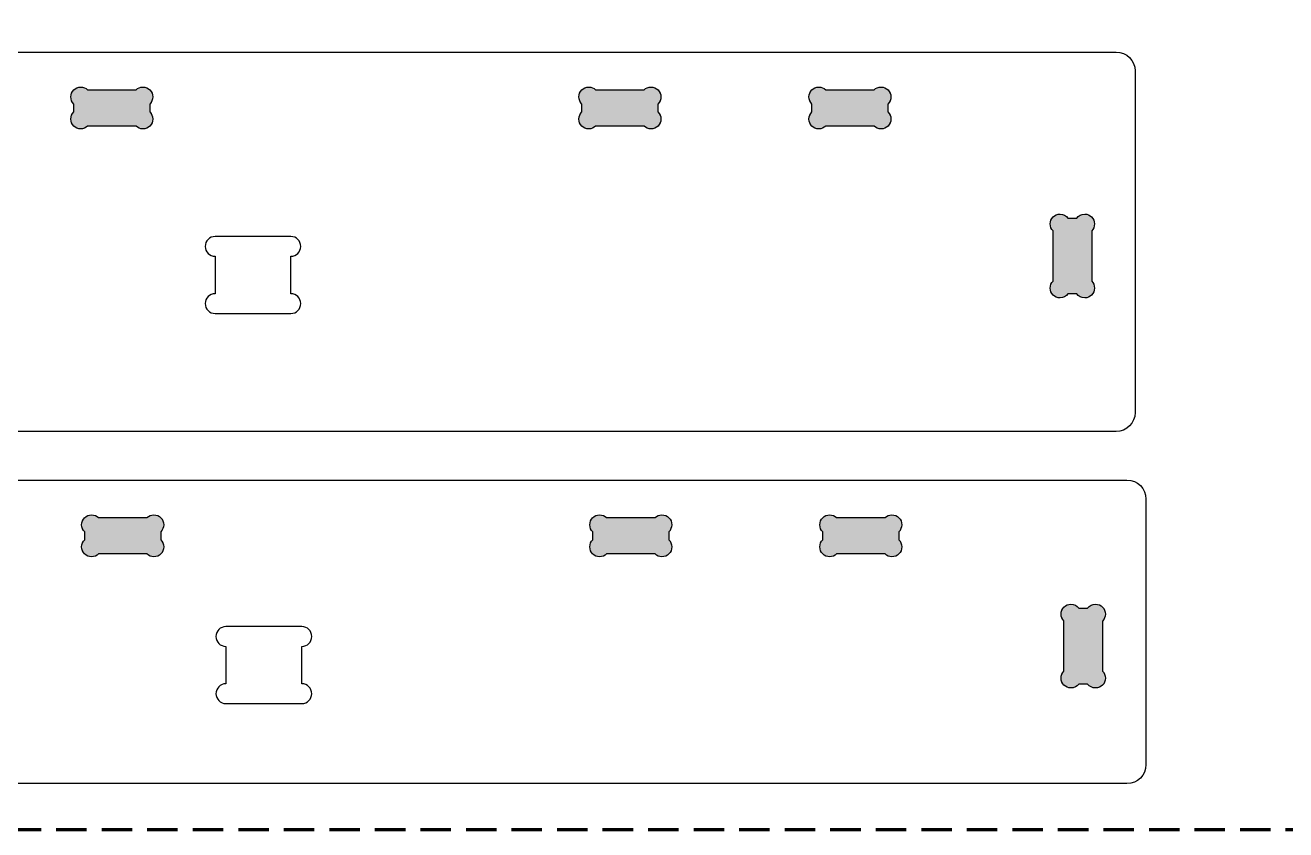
# Model space of a CAD drawing. Header units: inches. Extents: x 0 to 193, y 0 to 198.
# Drawn here: x 16.61 to 33.22, y 149.96 to 160.55 of the extents above; entities that cross this region are included whole.
import ezdxf

# ---------------------------------------------------------------- set-up
doc = ezdxf.new("R2010")
doc.units = ezdxf.units.IN
doc.header["$MEASUREMENT"] = 0
doc.linetypes.add('AI-Linetype-1', pattern=[0.6, 0.4, -0.2])
doc.layers.add('Layer 1', color=7, linetype='Continuous')

# ---------------------------------------------------------------- blocks, each defined once
blk = doc.blocks.new('block 2')
at = {"layer": 'Layer 1', "color": 1, "linetype": 'AI-Linetype-1', "lineweight": 120}
blk.add_lwpolyline([(0.025, 197.955), (96.023, 197.955), (96.023, 149.957), (0.025, 149.957), (0.025, 197.955)], dxfattribs=at)

msp = doc.modelspace()

# ---------------------------------------------------------------- hatches: boundary and pattern name
at = {"layer": 'Layer 1'}
h = msp.add_hatch(color=4, dxfattribs=at)
h.dxf.hatch_style = 2
edge = h.paths.add_edge_path()
edge.add_spline(control_points=[(30.25, 158.067), (30.178, 158.067), (30.12, 158.009), (30.12, 157.937), (30.12, 157.901), (30.135, 157.869), (30.158, 157.846), (30.158, 157.846), (30.158, 157.184), (30.158, 157.184), (30.135, 157.161), (30.12, 157.128), (30.12, 157.092), (30.12, 157.02), (30.178, 156.963), (30.25, 156.963), (30.293, 156.963), (30.33, 156.983), (30.354, 157.015), (30.354, 157.015), (30.47, 157.015), (30.47, 157.015), (30.494, 156.983), (30.532, 156.963), (30.575, 156.963), (30.647, 156.963), (30.704, 157.02), (30.704, 157.092), (30.704, 157.128), (30.69, 157.161), (30.667, 157.184), (30.667, 157.184), (30.667, 157.845), (30.667, 157.845), (30.69, 157.869), (30.704, 157.901), (30.704, 157.937), (30.704, 158.009), (30.647, 158.067), (30.575, 158.067), (30.532, 158.067), (30.494, 158.046), (30.47, 158.015), (30.47, 158.015), (30.354, 158.015), (30.354, 158.015), (30.331, 158.046), (30.293, 158.067), (30.25, 158.067)], knot_values=[0, 0, 0, 0, 1, 1, 1, 2, 2, 2, 3, 3, 3, 4, 4, 4, 5, 5, 5, 6, 6, 6, 7, 7, 7, 8, 8, 8, 9, 9, 9, 10, 10, 10, 11, 11, 11, 12, 12, 12, 13, 13, 13, 14, 14, 14, 15, 15, 15, 16, 16, 16, 16], degree=3, periodic=1)
edge = h.paths.add_edge_path()
edge.add_spline(control_points=[(1.905, 158.067), (1.833, 158.067), (1.775, 158.009), (1.775, 157.937), (1.775, 157.901), (1.789, 157.869), (1.812, 157.846), (1.812, 157.846), (1.812, 157.184), (1.812, 157.184), (1.789, 157.161), (1.775, 157.128), (1.775, 157.092), (1.775, 157.02), (1.833, 156.963), (1.905, 156.963), (1.948, 156.963), (1.985, 156.983), (2.009, 157.015), (2.009, 157.015), (2.125, 157.015), (2.125, 157.015), (2.149, 156.983), (2.186, 156.963), (2.229, 156.963), (2.301, 156.963), (2.359, 157.02), (2.359, 157.092), (2.359, 157.128), (2.345, 157.161), (2.321, 157.184), (2.321, 157.184), (2.321, 157.845), (2.321, 157.845), (2.345, 157.869), (2.359, 157.901), (2.359, 157.937), (2.359, 158.009), (2.301, 158.067), (2.229, 158.067), (2.186, 158.067), (2.149, 158.046), (2.125, 158.015), (2.125, 158.015), (2.009, 158.015), (2.009, 158.015), (1.985, 158.046), (1.948, 158.067), (1.905, 158.067)], knot_values=[0, 0, 0, 0, 1, 1, 1, 2, 2, 2, 3, 3, 3, 4, 4, 4, 5, 5, 5, 6, 6, 6, 7, 7, 7, 8, 8, 8, 9, 9, 9, 10, 10, 10, 11, 11, 11, 12, 12, 12, 13, 13, 13, 14, 14, 14, 15, 15, 15, 16, 16, 16, 16], degree=3, periodic=1)
edge = h.paths.add_edge_path()
edge.add_spline(control_points=[(27.071, 159.741), (26.999, 159.741), (26.941, 159.683), (26.941, 159.611), (26.941, 159.574), (26.957, 159.541), (26.981, 159.517), (26.981, 159.517), (26.981, 159.413), (26.981, 159.413), (26.957, 159.389), (26.941, 159.356), (26.941, 159.319), (26.941, 159.247), (26.999, 159.189), (27.071, 159.189), (27.107, 159.189), (27.139, 159.203), (27.162, 159.226), (27.162, 159.226), (27.801, 159.226), (27.801, 159.226), (27.824, 159.203), (27.856, 159.189), (27.892, 159.189), (27.964, 159.189), (28.022, 159.247), (28.022, 159.319), (28.022, 159.356), (28.006, 159.389), (27.981, 159.413), (27.981, 159.413), (27.981, 159.517), (27.981, 159.517), (28.006, 159.541), (28.022, 159.574), (28.022, 159.611), (28.022, 159.683), (27.964, 159.741), (27.892, 159.741), (27.856, 159.741), (27.824, 159.727), (27.801, 159.704), (27.801, 159.704), (27.162, 159.704), (27.162, 159.704), (27.139, 159.727), (27.107, 159.741), (27.071, 159.741)], knot_values=[0, 0, 0, 0, 1, 1, 1, 2, 2, 2, 3, 3, 3, 4, 4, 4, 5, 5, 5, 6, 6, 6, 7, 7, 7, 8, 8, 8, 9, 9, 9, 10, 10, 10, 11, 11, 11, 12, 12, 12, 13, 13, 13, 14, 14, 14, 15, 15, 15, 16, 16, 16, 16], degree=3, periodic=1)
edge = h.paths.add_edge_path()
edge.add_spline(control_points=[(24.04, 159.741), (23.968, 159.741), (23.91, 159.683), (23.91, 159.611), (23.91, 159.574), (23.925, 159.541), (23.95, 159.517), (23.95, 159.517), (23.95, 159.413), (23.95, 159.413), (23.925, 159.389), (23.91, 159.356), (23.91, 159.319), (23.91, 159.247), (23.968, 159.189), (24.04, 159.189), (24.075, 159.189), (24.107, 159.203), (24.131, 159.226), (24.131, 159.226), (24.769, 159.226), (24.769, 159.226), (24.793, 159.203), (24.825, 159.189), (24.86, 159.189), (24.932, 159.189), (24.991, 159.247), (24.991, 159.319), (24.991, 159.356), (24.975, 159.389), (24.95, 159.413), (24.95, 159.413), (24.95, 159.517), (24.95, 159.517), (24.975, 159.541), (24.991, 159.574), (24.991, 159.611), (24.991, 159.683), (24.932, 159.741), (24.86, 159.741), (24.825, 159.741), (24.793, 159.727), (24.769, 159.704), (24.769, 159.704), (24.131, 159.704), (24.131, 159.704), (24.107, 159.727), (24.075, 159.741), (24.04, 159.741)], knot_values=[0, 0, 0, 0, 1, 1, 1, 2, 2, 2, 3, 3, 3, 4, 4, 4, 5, 5, 5, 6, 6, 6, 7, 7, 7, 8, 8, 8, 9, 9, 9, 10, 10, 10, 11, 11, 11, 12, 12, 12, 13, 13, 13, 14, 14, 14, 15, 15, 15, 16, 16, 16, 16], degree=3, periodic=1)
edge = h.paths.add_edge_path()
edge.add_spline(control_points=[(17.345, 159.741), (17.273, 159.741), (17.215, 159.683), (17.215, 159.611), (17.215, 159.574), (17.23, 159.541), (17.255, 159.517), (17.255, 159.517), (17.255, 159.413), (17.255, 159.413), (17.23, 159.389), (17.215, 159.356), (17.215, 159.319), (17.215, 159.247), (17.273, 159.189), (17.345, 159.189), (17.38, 159.189), (17.412, 159.203), (17.436, 159.226), (17.436, 159.226), (18.074, 159.226), (18.074, 159.226), (18.098, 159.203), (18.13, 159.189), (18.165, 159.189), (18.237, 159.189), (18.295, 159.247), (18.295, 159.319), (18.295, 159.356), (18.28, 159.389), (18.255, 159.413), (18.255, 159.413), (18.255, 159.517), (18.255, 159.517), (18.28, 159.541), (18.295, 159.574), (18.295, 159.611), (18.295, 159.683), (18.237, 159.741), (18.165, 159.741), (18.13, 159.741), (18.098, 159.727), (18.074, 159.704), (18.074, 159.704), (17.436, 159.704), (17.436, 159.704), (17.412, 159.727), (17.38, 159.741), (17.345, 159.741)], knot_values=[0, 0, 0, 0, 1, 1, 1, 2, 2, 2, 3, 3, 3, 4, 4, 4, 5, 5, 5, 6, 6, 6, 7, 7, 7, 8, 8, 8, 9, 9, 9, 10, 10, 10, 11, 11, 11, 12, 12, 12, 13, 13, 13, 14, 14, 14, 15, 15, 15, 16, 16, 16, 16], degree=3, periodic=1)
edge = h.paths.add_edge_path()
edge.add_spline(control_points=[(14.313, 159.741), (14.241, 159.741), (14.184, 159.683), (14.184, 159.611), (14.184, 159.574), (14.199, 159.541), (14.224, 159.517), (14.224, 159.517), (14.224, 159.413), (14.224, 159.413), (14.199, 159.389), (14.184, 159.356), (14.184, 159.319), (14.184, 159.247), (14.241, 159.189), (14.313, 159.189), (14.349, 159.189), (14.381, 159.203), (14.404, 159.226), (14.404, 159.226), (15.043, 159.226), (15.043, 159.226), (15.066, 159.203), (15.098, 159.189), (15.134, 159.189), (15.206, 159.189), (15.264, 159.247), (15.264, 159.319), (15.264, 159.356), (15.249, 159.389), (15.224, 159.413), (15.224, 159.413), (15.224, 159.517), (15.224, 159.517), (15.249, 159.541), (15.264, 159.574), (15.264, 159.611), (15.264, 159.683), (15.206, 159.741), (15.134, 159.741), (15.098, 159.741), (15.066, 159.727), (15.043, 159.704), (15.043, 159.704), (14.404, 159.704), (14.404, 159.704), (14.381, 159.727), (14.349, 159.741), (14.313, 159.741)], knot_values=[0, 0, 0, 0, 1, 1, 1, 2, 2, 2, 3, 3, 3, 4, 4, 4, 5, 5, 5, 6, 6, 6, 7, 7, 7, 8, 8, 8, 9, 9, 9, 10, 10, 10, 11, 11, 11, 12, 12, 12, 13, 13, 13, 14, 14, 14, 15, 15, 15, 16, 16, 16, 16], degree=3, periodic=1)
edge = h.paths.add_edge_path()
edge.add_spline(control_points=[(7.618, 159.741), (7.546, 159.741), (7.488, 159.683), (7.488, 159.611), (7.488, 159.574), (7.504, 159.541), (7.529, 159.517), (7.529, 159.517), (7.529, 159.413), (7.529, 159.413), (7.504, 159.389), (7.488, 159.356), (7.488, 159.319), (7.488, 159.247), (7.546, 159.189), (7.618, 159.189), (7.654, 159.189), (7.686, 159.203), (7.709, 159.226), (7.709, 159.226), (8.348, 159.226), (8.348, 159.226), (8.371, 159.203), (8.403, 159.189), (8.439, 159.189), (8.511, 159.189), (8.569, 159.247), (8.569, 159.319), (8.569, 159.356), (8.554, 159.389), (8.529, 159.413), (8.529, 159.413), (8.529, 159.517), (8.529, 159.517), (8.554, 159.541), (8.569, 159.574), (8.569, 159.611), (8.569, 159.683), (8.511, 159.741), (8.439, 159.741), (8.403, 159.741), (8.371, 159.727), (8.348, 159.704), (8.348, 159.704), (7.709, 159.704), (7.709, 159.704), (7.686, 159.727), (7.654, 159.741), (7.618, 159.741)], knot_values=[0, 0, 0, 0, 1, 1, 1, 2, 2, 2, 3, 3, 3, 4, 4, 4, 5, 5, 5, 6, 6, 6, 7, 7, 7, 8, 8, 8, 9, 9, 9, 10, 10, 10, 11, 11, 11, 12, 12, 12, 13, 13, 13, 14, 14, 14, 15, 15, 15, 16, 16, 16, 16], degree=3, periodic=1)
edge = h.paths.add_edge_path()
edge.add_spline(control_points=[(4.587, 159.741), (4.515, 159.741), (4.457, 159.683), (4.457, 159.611), (4.457, 159.574), (4.473, 159.541), (4.497, 159.517), (4.497, 159.517), (4.497, 159.413), (4.497, 159.413), (4.473, 159.389), (4.457, 159.356), (4.457, 159.319), (4.457, 159.247), (4.515, 159.189), (4.587, 159.189), (4.623, 159.189), (4.655, 159.203), (4.678, 159.226), (4.678, 159.226), (5.317, 159.226), (5.317, 159.226), (5.34, 159.203), (5.372, 159.189), (5.408, 159.189), (5.48, 159.189), (5.538, 159.247), (5.538, 159.319), (5.538, 159.356), (5.522, 159.389), (5.497, 159.413), (5.497, 159.413), (5.497, 159.517), (5.497, 159.517), (5.522, 159.541), (5.538, 159.574), (5.538, 159.611), (5.538, 159.683), (5.48, 159.741), (5.408, 159.741), (5.372, 159.741), (5.34, 159.727), (5.317, 159.704), (5.317, 159.704), (4.678, 159.704), (4.678, 159.704), (4.655, 159.727), (4.623, 159.741), (4.587, 159.741)], knot_values=[0, 0, 0, 0, 1, 1, 1, 2, 2, 2, 3, 3, 3, 4, 4, 4, 5, 5, 5, 6, 6, 6, 7, 7, 7, 8, 8, 8, 9, 9, 9, 10, 10, 10, 11, 11, 11, 12, 12, 12, 13, 13, 13, 14, 14, 14, 15, 15, 15, 16, 16, 16, 16], degree=3, periodic=1)
h = msp.add_hatch(color=4, dxfattribs=at)
h.dxf.hatch_style = 2
edge = h.paths.add_edge_path()
edge.add_spline(control_points=[(30.394, 152.929), (30.322, 152.929), (30.264, 152.871), (30.264, 152.799), (30.264, 152.763), (30.278, 152.731), (30.301, 152.708), (30.301, 152.708), (30.301, 152.046), (30.301, 152.046), (30.278, 152.023), (30.264, 151.99), (30.264, 151.954), (30.264, 151.882), (30.322, 151.825), (30.394, 151.825), (30.437, 151.825), (30.474, 151.845), (30.498, 151.877), (30.498, 151.877), (30.614, 151.877), (30.614, 151.877), (30.638, 151.845), (30.675, 151.825), (30.718, 151.825), (30.79, 151.825), (30.848, 151.882), (30.848, 151.954), (30.848, 151.99), (30.834, 152.023), (30.81, 152.046), (30.81, 152.046), (30.81, 152.707), (30.81, 152.707), (30.834, 152.731), (30.848, 152.763), (30.848, 152.799), (30.848, 152.871), (30.79, 152.929), (30.718, 152.929), (30.675, 152.929), (30.638, 152.908), (30.614, 152.877), (30.614, 152.877), (30.498, 152.877), (30.498, 152.877), (30.474, 152.908), (30.437, 152.929), (30.394, 152.929)], knot_values=[0, 0, 0, 0, 1, 1, 1, 2, 2, 2, 3, 3, 3, 4, 4, 4, 5, 5, 5, 6, 6, 6, 7, 7, 7, 8, 8, 8, 9, 9, 9, 10, 10, 10, 11, 11, 11, 12, 12, 12, 13, 13, 13, 14, 14, 14, 15, 15, 15, 16, 16, 16, 16], degree=3, periodic=1)
edge = h.paths.add_edge_path()
edge.add_spline(control_points=[(2.048, 152.929), (1.976, 152.929), (1.918, 152.871), (1.918, 152.799), (1.918, 152.763), (1.933, 152.731), (1.956, 152.708), (1.956, 152.708), (1.956, 152.046), (1.956, 152.046), (1.933, 152.023), (1.918, 151.99), (1.918, 151.954), (1.918, 151.882), (1.976, 151.825), (2.048, 151.825), (2.091, 151.825), (2.128, 151.845), (2.152, 151.877), (2.152, 151.877), (2.268, 151.877), (2.268, 151.877), (2.292, 151.845), (2.33, 151.825), (2.373, 151.825), (2.445, 151.825), (2.502, 151.882), (2.502, 151.954), (2.502, 151.99), (2.488, 152.023), (2.465, 152.046), (2.465, 152.046), (2.465, 152.707), (2.465, 152.707), (2.488, 152.731), (2.502, 152.763), (2.502, 152.799), (2.502, 152.871), (2.445, 152.929), (2.373, 152.929), (2.33, 152.929), (2.292, 152.908), (2.268, 152.877), (2.268, 152.877), (2.152, 152.877), (2.152, 152.877), (2.129, 152.908), (2.091, 152.929), (2.048, 152.929)], knot_values=[0, 0, 0, 0, 1, 1, 1, 2, 2, 2, 3, 3, 3, 4, 4, 4, 5, 5, 5, 6, 6, 6, 7, 7, 7, 8, 8, 8, 9, 9, 9, 10, 10, 10, 11, 11, 11, 12, 12, 12, 13, 13, 13, 14, 14, 14, 15, 15, 15, 16, 16, 16, 16], degree=3, periodic=1)
edge = h.paths.add_edge_path()
edge.add_spline(control_points=[(27.215, 154.105), (27.143, 154.105), (27.085, 154.048), (27.085, 153.976), (27.085, 153.938), (27.1, 153.905), (27.125, 153.882), (27.125, 153.882), (27.125, 153.777), (27.125, 153.777), (27.1, 153.754), (27.085, 153.72), (27.085, 153.683), (27.085, 153.611), (27.143, 153.553), (27.215, 153.553), (27.25, 153.553), (27.282, 153.567), (27.306, 153.59), (27.306, 153.59), (27.944, 153.59), (27.944, 153.59), (27.967, 153.567), (28, 153.553), (28.035, 153.553), (28.107, 153.553), (28.165, 153.611), (28.165, 153.683), (28.165, 153.72), (28.15, 153.754), (28.125, 153.777), (28.125, 153.777), (28.125, 153.882), (28.125, 153.882), (28.15, 153.905), (28.165, 153.939), (28.165, 153.976), (28.165, 154.048), (28.107, 154.105), (28.035, 154.105), (28, 154.105), (27.967, 154.092), (27.944, 154.069), (27.944, 154.069), (27.306, 154.069), (27.306, 154.069), (27.282, 154.092), (27.25, 154.105), (27.215, 154.105)], knot_values=[0, 0, 0, 0, 1, 1, 1, 2, 2, 2, 3, 3, 3, 4, 4, 4, 5, 5, 5, 6, 6, 6, 7, 7, 7, 8, 8, 8, 9, 9, 9, 10, 10, 10, 11, 11, 11, 12, 12, 12, 13, 13, 13, 14, 14, 14, 15, 15, 15, 16, 16, 16, 16], degree=3, periodic=1)
edge = h.paths.add_edge_path()
edge.add_spline(control_points=[(24.183, 154.105), (24.111, 154.105), (24.054, 154.048), (24.054, 153.976), (24.054, 153.938), (24.069, 153.905), (24.094, 153.882), (24.094, 153.882), (24.094, 153.777), (24.094, 153.777), (24.069, 153.754), (24.054, 153.72), (24.054, 153.683), (24.054, 153.611), (24.111, 153.553), (24.183, 153.553), (24.219, 153.553), (24.251, 153.567), (24.274, 153.59), (24.274, 153.59), (24.913, 153.59), (24.913, 153.59), (24.936, 153.567), (24.968, 153.553), (25.004, 153.553), (25.076, 153.553), (25.134, 153.611), (25.134, 153.683), (25.134, 153.72), (25.119, 153.754), (25.094, 153.777), (25.094, 153.777), (25.094, 153.882), (25.094, 153.882), (25.119, 153.905), (25.134, 153.939), (25.134, 153.976), (25.134, 154.048), (25.076, 154.105), (25.004, 154.105), (24.968, 154.105), (24.936, 154.092), (24.913, 154.069), (24.913, 154.069), (24.274, 154.069), (24.274, 154.069), (24.251, 154.092), (24.219, 154.105), (24.183, 154.105)], knot_values=[0, 0, 0, 0, 1, 1, 1, 2, 2, 2, 3, 3, 3, 4, 4, 4, 5, 5, 5, 6, 6, 6, 7, 7, 7, 8, 8, 8, 9, 9, 9, 10, 10, 10, 11, 11, 11, 12, 12, 12, 13, 13, 13, 14, 14, 14, 15, 15, 15, 16, 16, 16, 16], degree=3, periodic=1)
edge = h.paths.add_edge_path()
edge.add_spline(control_points=[(17.488, 154.105), (17.416, 154.105), (17.358, 154.048), (17.358, 153.976), (17.358, 153.938), (17.374, 153.905), (17.399, 153.882), (17.399, 153.882), (17.399, 153.777), (17.399, 153.777), (17.374, 153.754), (17.358, 153.72), (17.358, 153.683), (17.358, 153.611), (17.416, 153.553), (17.488, 153.553), (17.524, 153.553), (17.556, 153.567), (17.579, 153.59), (17.579, 153.59), (18.218, 153.59), (18.218, 153.59), (18.241, 153.567), (18.273, 153.553), (18.309, 153.553), (18.381, 153.553), (18.439, 153.611), (18.439, 153.683), (18.439, 153.72), (18.423, 153.754), (18.399, 153.777), (18.399, 153.777), (18.399, 153.882), (18.399, 153.882), (18.423, 153.905), (18.439, 153.939), (18.439, 153.976), (18.439, 154.048), (18.381, 154.105), (18.309, 154.105), (18.273, 154.105), (18.241, 154.092), (18.218, 154.069), (18.218, 154.069), (17.579, 154.069), (17.579, 154.069), (17.556, 154.092), (17.524, 154.105), (17.488, 154.105)], knot_values=[0, 0, 0, 0, 1, 1, 1, 2, 2, 2, 3, 3, 3, 4, 4, 4, 5, 5, 5, 6, 6, 6, 7, 7, 7, 8, 8, 8, 9, 9, 9, 10, 10, 10, 11, 11, 11, 12, 12, 12, 13, 13, 13, 14, 14, 14, 15, 15, 15, 16, 16, 16, 16], degree=3, periodic=1)
edge = h.paths.add_edge_path()
edge.add_spline(control_points=[(14.457, 154.105), (14.385, 154.105), (14.327, 154.048), (14.327, 153.976), (14.327, 153.938), (14.343, 153.905), (14.367, 153.882), (14.367, 153.882), (14.367, 153.777), (14.367, 153.777), (14.343, 153.754), (14.327, 153.72), (14.327, 153.683), (14.327, 153.611), (14.385, 153.553), (14.457, 153.553), (14.492, 153.553), (14.525, 153.567), (14.548, 153.59), (14.548, 153.59), (15.186, 153.59), (15.186, 153.59), (15.21, 153.567), (15.242, 153.553), (15.277, 153.553), (15.349, 153.553), (15.408, 153.611), (15.408, 153.683), (15.408, 153.72), (15.392, 153.754), (15.367, 153.777), (15.367, 153.777), (15.367, 153.882), (15.367, 153.882), (15.392, 153.905), (15.408, 153.939), (15.408, 153.976), (15.408, 154.048), (15.349, 154.105), (15.277, 154.105), (15.242, 154.105), (15.21, 154.092), (15.186, 154.069), (15.186, 154.069), (14.548, 154.069), (14.548, 154.069), (14.525, 154.092), (14.492, 154.105), (14.457, 154.105)], knot_values=[0, 0, 0, 0, 1, 1, 1, 2, 2, 2, 3, 3, 3, 4, 4, 4, 5, 5, 5, 6, 6, 6, 7, 7, 7, 8, 8, 8, 9, 9, 9, 10, 10, 10, 11, 11, 11, 12, 12, 12, 13, 13, 13, 14, 14, 14, 15, 15, 15, 16, 16, 16, 16], degree=3, periodic=1)
edge = h.paths.add_edge_path()
edge.add_spline(control_points=[(7.762, 154.105), (7.69, 154.105), (7.632, 154.048), (7.632, 153.976), (7.632, 153.938), (7.647, 153.905), (7.672, 153.882), (7.672, 153.882), (7.672, 153.777), (7.672, 153.777), (7.647, 153.754), (7.632, 153.72), (7.632, 153.683), (7.632, 153.611), (7.69, 153.553), (7.762, 153.553), (7.797, 153.553), (7.829, 153.567), (7.853, 153.59), (7.853, 153.59), (8.491, 153.59), (8.491, 153.59), (8.515, 153.567), (8.547, 153.553), (8.582, 153.553), (8.654, 153.553), (8.713, 153.611), (8.713, 153.683), (8.713, 153.72), (8.697, 153.754), (8.672, 153.777), (8.672, 153.777), (8.672, 153.882), (8.672, 153.882), (8.697, 153.905), (8.713, 153.939), (8.713, 153.976), (8.713, 154.048), (8.654, 154.105), (8.582, 154.105), (8.547, 154.105), (8.515, 154.092), (8.491, 154.069), (8.491, 154.069), (7.853, 154.069), (7.853, 154.069), (7.829, 154.092), (7.797, 154.105), (7.762, 154.105)], knot_values=[0, 0, 0, 0, 1, 1, 1, 2, 2, 2, 3, 3, 3, 4, 4, 4, 5, 5, 5, 6, 6, 6, 7, 7, 7, 8, 8, 8, 9, 9, 9, 10, 10, 10, 11, 11, 11, 12, 12, 12, 13, 13, 13, 14, 14, 14, 15, 15, 15, 16, 16, 16, 16], degree=3, periodic=1)
edge = h.paths.add_edge_path()
edge.add_spline(control_points=[(4.731, 154.105), (4.659, 154.105), (4.601, 154.048), (4.601, 153.976), (4.601, 153.938), (4.616, 153.905), (4.641, 153.882), (4.641, 153.882), (4.641, 153.777), (4.641, 153.777), (4.616, 153.754), (4.601, 153.72), (4.601, 153.683), (4.601, 153.611), (4.659, 153.553), (4.731, 153.553), (4.766, 153.553), (4.798, 153.567), (4.822, 153.59), (4.822, 153.59), (5.46, 153.59), (5.46, 153.59), (5.484, 153.567), (5.516, 153.553), (5.551, 153.553), (5.623, 153.553), (5.681, 153.611), (5.681, 153.683), (5.681, 153.72), (5.666, 153.754), (5.641, 153.777), (5.641, 153.777), (5.641, 153.882), (5.641, 153.882), (5.666, 153.905), (5.681, 153.939), (5.681, 153.976), (5.681, 154.048), (5.623, 154.105), (5.551, 154.105), (5.516, 154.105), (5.484, 154.092), (5.46, 154.069), (5.46, 154.069), (4.822, 154.069), (4.822, 154.069), (4.798, 154.092), (4.766, 154.105), (4.731, 154.105)], knot_values=[0, 0, 0, 0, 1, 1, 1, 2, 2, 2, 3, 3, 3, 4, 4, 4, 5, 5, 5, 6, 6, 6, 7, 7, 7, 8, 8, 8, 9, 9, 9, 10, 10, 10, 11, 11, 11, 12, 12, 12, 13, 13, 13, 14, 14, 14, 15, 15, 15, 16, 16, 16, 16], degree=3, periodic=1)

# ---------------------------------------------------------------- linework, layer by layer
at = {"layer": 'Layer 1', "color": 7, "lineweight": 25}
for points, knots in [([(1.49, 160.202), (1.352, 160.202), (1.24, 160.09), (1.24, 159.952), (1.24, 159.952), (1.24, 155.453), (1.24, 155.453), (1.24, 155.315), (1.352, 155.203), (1.49, 155.203), (1.49, 155.203), (30.989, 155.203), (30.989, 155.203), (31.127, 155.203), (31.239, 155.315), (31.239, 155.453), (31.239, 155.453), (31.239, 159.952), (31.239, 159.952), (31.239, 160.09), (31.127, 160.202), (30.989, 160.202), (30.989, 160.202), (1.49, 160.202), (1.49, 160.202)], [0, 0, 0, 0, 1, 1, 1, 2, 2, 2, 3, 3, 3, 4, 4, 4, 5, 5, 5, 6, 6, 6, 7, 7, 7, 8, 8, 8, 8]), ([(17.345, 159.741), (17.273, 159.741), (17.215, 159.683), (17.215, 159.611), (17.215, 159.574), (17.23, 159.541), (17.255, 159.517), (17.255, 159.517), (17.255, 159.413), (17.255, 159.413), (17.23, 159.389), (17.215, 159.356), (17.215, 159.319), (17.215, 159.247), (17.273, 159.189), (17.345, 159.189), (17.38, 159.189), (17.412, 159.203), (17.436, 159.226), (17.436, 159.226), (18.074, 159.226), (18.074, 159.226), (18.098, 159.203), (18.13, 159.189), (18.165, 159.189), (18.237, 159.189), (18.295, 159.247), (18.295, 159.319), (18.295, 159.356), (18.28, 159.389), (18.255, 159.413), (18.255, 159.413), (18.255, 159.517), (18.255, 159.517), (18.28, 159.541), (18.295, 159.574), (18.295, 159.611), (18.295, 159.683), (18.237, 159.741), (18.165, 159.741), (18.13, 159.741), (18.098, 159.727), (18.074, 159.704), (18.074, 159.704), (17.436, 159.704), (17.436, 159.704), (17.412, 159.727), (17.38, 159.741), (17.345, 159.741)], [0, 0, 0, 0, 1, 1, 1, 2, 2, 2, 3, 3, 3, 4, 4, 4, 5, 5, 5, 6, 6, 6, 7, 7, 7, 8, 8, 8, 9, 9, 9, 10, 10, 10, 11, 11, 11, 12, 12, 12, 13, 13, 13, 14, 14, 14, 15, 15, 15, 16, 16, 16, 16]), ([(24.04, 159.741), (23.968, 159.741), (23.91, 159.683), (23.91, 159.611), (23.91, 159.574), (23.925, 159.541), (23.95, 159.517), (23.95, 159.517), (23.95, 159.413), (23.95, 159.413), (23.925, 159.389), (23.91, 159.356), (23.91, 159.319), (23.91, 159.247), (23.968, 159.189), (24.04, 159.189), (24.075, 159.189), (24.107, 159.203), (24.131, 159.226), (24.131, 159.226), (24.769, 159.226), (24.769, 159.226), (24.793, 159.203), (24.825, 159.189), (24.86, 159.189), (24.932, 159.189), (24.991, 159.247), (24.991, 159.319), (24.991, 159.356), (24.975, 159.389), (24.95, 159.413), (24.95, 159.413), (24.95, 159.517), (24.95, 159.517), (24.975, 159.541), (24.991, 159.574), (24.991, 159.611), (24.991, 159.683), (24.932, 159.741), (24.86, 159.741), (24.825, 159.741), (24.793, 159.727), (24.769, 159.704), (24.769, 159.704), (24.131, 159.704), (24.131, 159.704), (24.107, 159.727), (24.075, 159.741), (24.04, 159.741)], [0, 0, 0, 0, 1, 1, 1, 2, 2, 2, 3, 3, 3, 4, 4, 4, 5, 5, 5, 6, 6, 6, 7, 7, 7, 8, 8, 8, 9, 9, 9, 10, 10, 10, 11, 11, 11, 12, 12, 12, 13, 13, 13, 14, 14, 14, 15, 15, 15, 16, 16, 16, 16]), ([(27.071, 159.741), (26.999, 159.741), (26.941, 159.683), (26.941, 159.611), (26.941, 159.574), (26.957, 159.541), (26.981, 159.517), (26.981, 159.517), (26.981, 159.413), (26.981, 159.413), (26.957, 159.389), (26.941, 159.356), (26.941, 159.319), (26.941, 159.247), (26.999, 159.189), (27.071, 159.189), (27.107, 159.189), (27.139, 159.203), (27.162, 159.226), (27.162, 159.226), (27.801, 159.226), (27.801, 159.226), (27.824, 159.203), (27.856, 159.189), (27.892, 159.189), (27.964, 159.189), (28.022, 159.247), (28.022, 159.319), (28.022, 159.356), (28.006, 159.389), (27.981, 159.413), (27.981, 159.413), (27.981, 159.517), (27.981, 159.517), (28.006, 159.541), (28.022, 159.574), (28.022, 159.611), (28.022, 159.683), (27.964, 159.741), (27.892, 159.741), (27.856, 159.741), (27.824, 159.727), (27.801, 159.704), (27.801, 159.704), (27.162, 159.704), (27.162, 159.704), (27.139, 159.727), (27.107, 159.741), (27.071, 159.741)], [0, 0, 0, 0, 1, 1, 1, 2, 2, 2, 3, 3, 3, 4, 4, 4, 5, 5, 5, 6, 6, 6, 7, 7, 7, 8, 8, 8, 9, 9, 9, 10, 10, 10, 11, 11, 11, 12, 12, 12, 13, 13, 13, 14, 14, 14, 15, 15, 15, 16, 16, 16, 16]), ([(30.25, 158.067), (30.178, 158.067), (30.12, 158.009), (30.12, 157.937), (30.12, 157.901), (30.135, 157.869), (30.158, 157.846), (30.158, 157.846), (30.158, 157.184), (30.158, 157.184), (30.135, 157.161), (30.12, 157.128), (30.12, 157.092), (30.12, 157.02), (30.178, 156.963), (30.25, 156.963), (30.293, 156.963), (30.33, 156.983), (30.354, 157.015), (30.354, 157.015), (30.47, 157.015), (30.47, 157.015), (30.494, 156.983), (30.532, 156.963), (30.575, 156.963), (30.647, 156.963), (30.704, 157.02), (30.704, 157.092), (30.704, 157.128), (30.69, 157.161), (30.667, 157.184), (30.667, 157.184), (30.667, 157.845), (30.667, 157.845), (30.69, 157.869), (30.704, 157.901), (30.704, 157.937), (30.704, 158.009), (30.647, 158.067), (30.575, 158.067), (30.532, 158.067), (30.494, 158.046), (30.47, 158.015), (30.47, 158.015), (30.354, 158.015), (30.354, 158.015), (30.331, 158.046), (30.293, 158.067), (30.25, 158.067)], [0, 0, 0, 0, 1, 1, 1, 2, 2, 2, 3, 3, 3, 4, 4, 4, 5, 5, 5, 6, 6, 6, 7, 7, 7, 8, 8, 8, 9, 9, 9, 10, 10, 10, 11, 11, 11, 12, 12, 12, 13, 13, 13, 14, 14, 14, 15, 15, 15, 16, 16, 16, 16]), ([(19.115, 157.772), (19.115, 157.772), (20.115, 157.772), (20.115, 157.772), (20.187, 157.772), (20.245, 157.714), (20.245, 157.642), (20.245, 157.57), (20.187, 157.512), (20.115, 157.512), (20.115, 157.512), (20.115, 157.512), (20.115, 157.512), (20.115, 157.512), (20.115, 157.018), (20.115, 157.018), (20.115, 157.018), (20.115, 157.018), (20.115, 157.018), (20.187, 157.018), (20.245, 156.96), (20.245, 156.888), (20.245, 156.816), (20.187, 156.758), (20.115, 156.758), (20.115, 156.758), (19.115, 156.758), (19.115, 156.758), (19.043, 156.758), (18.985, 156.816), (18.985, 156.888), (18.985, 156.96), (19.043, 157.018), (19.115, 157.018), (19.115, 157.018), (19.115, 157.512), (19.115, 157.512), (19.043, 157.512), (18.985, 157.57), (18.985, 157.642), (18.985, 157.714), (19.043, 157.772), (19.115, 157.772)], [0, 0, 0, 0, 1, 1, 1, 2, 2, 2, 3, 3, 3, 4, 4, 4, 5, 5, 5, 6, 6, 6, 7, 7, 7, 8, 8, 8, 9, 9, 9, 10, 10, 10, 11, 11, 11, 12, 12, 12, 13, 13, 13, 14, 14, 14, 14]), ([(1.634, 154.563), (1.495, 154.563), (1.384, 154.452), (1.384, 154.313), (1.384, 154.313), (1.384, 150.815), (1.384, 150.815), (1.384, 150.676), (1.495, 150.565), (1.634, 150.565), (1.634, 150.565), (31.132, 150.565), (31.132, 150.565), (31.271, 150.565), (31.382, 150.676), (31.382, 150.815), (31.382, 150.815), (31.382, 154.313), (31.382, 154.313), (31.382, 154.452), (31.271, 154.563), (31.132, 154.563), (31.132, 154.563), (1.634, 154.563), (1.634, 154.563)], [0, 0, 0, 0, 1, 1, 1, 2, 2, 2, 3, 3, 3, 4, 4, 4, 5, 5, 5, 6, 6, 6, 7, 7, 7, 8, 8, 8, 8]), ([(17.488, 154.105), (17.416, 154.105), (17.358, 154.048), (17.358, 153.976), (17.358, 153.938), (17.374, 153.905), (17.399, 153.882), (17.399, 153.882), (17.399, 153.777), (17.399, 153.777), (17.374, 153.754), (17.358, 153.72), (17.358, 153.683), (17.358, 153.611), (17.416, 153.553), (17.488, 153.553), (17.524, 153.553), (17.556, 153.567), (17.579, 153.59), (17.579, 153.59), (18.218, 153.59), (18.218, 153.59), (18.241, 153.567), (18.273, 153.553), (18.309, 153.553), (18.381, 153.553), (18.439, 153.611), (18.439, 153.683), (18.439, 153.72), (18.423, 153.754), (18.399, 153.777), (18.399, 153.777), (18.399, 153.882), (18.399, 153.882), (18.423, 153.905), (18.439, 153.939), (18.439, 153.976), (18.439, 154.048), (18.381, 154.105), (18.309, 154.105), (18.273, 154.105), (18.241, 154.092), (18.218, 154.069), (18.218, 154.069), (17.579, 154.069), (17.579, 154.069), (17.556, 154.092), (17.524, 154.105), (17.488, 154.105)], [0, 0, 0, 0, 1, 1, 1, 2, 2, 2, 3, 3, 3, 4, 4, 4, 5, 5, 5, 6, 6, 6, 7, 7, 7, 8, 8, 8, 9, 9, 9, 10, 10, 10, 11, 11, 11, 12, 12, 12, 13, 13, 13, 14, 14, 14, 15, 15, 15, 16, 16, 16, 16]), ([(24.183, 154.105), (24.111, 154.105), (24.054, 154.048), (24.054, 153.976), (24.054, 153.938), (24.069, 153.905), (24.094, 153.882), (24.094, 153.882), (24.094, 153.777), (24.094, 153.777), (24.069, 153.754), (24.054, 153.72), (24.054, 153.683), (24.054, 153.611), (24.111, 153.553), (24.183, 153.553), (24.219, 153.553), (24.251, 153.567), (24.274, 153.59), (24.274, 153.59), (24.913, 153.59), (24.913, 153.59), (24.936, 153.567), (24.968, 153.553), (25.004, 153.553), (25.076, 153.553), (25.134, 153.611), (25.134, 153.683), (25.134, 153.72), (25.119, 153.754), (25.094, 153.777), (25.094, 153.777), (25.094, 153.882), (25.094, 153.882), (25.119, 153.905), (25.134, 153.939), (25.134, 153.976), (25.134, 154.048), (25.076, 154.105), (25.004, 154.105), (24.968, 154.105), (24.936, 154.092), (24.913, 154.069), (24.913, 154.069), (24.274, 154.069), (24.274, 154.069), (24.251, 154.092), (24.219, 154.105), (24.183, 154.105)], [0, 0, 0, 0, 1, 1, 1, 2, 2, 2, 3, 3, 3, 4, 4, 4, 5, 5, 5, 6, 6, 6, 7, 7, 7, 8, 8, 8, 9, 9, 9, 10, 10, 10, 11, 11, 11, 12, 12, 12, 13, 13, 13, 14, 14, 14, 15, 15, 15, 16, 16, 16, 16]), ([(27.215, 154.105), (27.143, 154.105), (27.085, 154.048), (27.085, 153.976), (27.085, 153.938), (27.1, 153.905), (27.125, 153.882), (27.125, 153.882), (27.125, 153.777), (27.125, 153.777), (27.1, 153.754), (27.085, 153.72), (27.085, 153.683), (27.085, 153.611), (27.143, 153.553), (27.215, 153.553), (27.25, 153.553), (27.282, 153.567), (27.306, 153.59), (27.306, 153.59), (27.944, 153.59), (27.944, 153.59), (27.967, 153.567), (28, 153.553), (28.035, 153.553), (28.107, 153.553), (28.165, 153.611), (28.165, 153.683), (28.165, 153.72), (28.15, 153.754), (28.125, 153.777), (28.125, 153.777), (28.125, 153.882), (28.125, 153.882), (28.15, 153.905), (28.165, 153.939), (28.165, 153.976), (28.165, 154.048), (28.107, 154.105), (28.035, 154.105), (28, 154.105), (27.967, 154.092), (27.944, 154.069), (27.944, 154.069), (27.306, 154.069), (27.306, 154.069), (27.282, 154.092), (27.25, 154.105), (27.215, 154.105)], [0, 0, 0, 0, 1, 1, 1, 2, 2, 2, 3, 3, 3, 4, 4, 4, 5, 5, 5, 6, 6, 6, 7, 7, 7, 8, 8, 8, 9, 9, 9, 10, 10, 10, 11, 11, 11, 12, 12, 12, 13, 13, 13, 14, 14, 14, 15, 15, 15, 16, 16, 16, 16]), ([(30.394, 152.929), (30.322, 152.929), (30.264, 152.871), (30.264, 152.799), (30.264, 152.763), (30.278, 152.731), (30.301, 152.708), (30.301, 152.708), (30.301, 152.046), (30.301, 152.046), (30.278, 152.023), (30.264, 151.99), (30.264, 151.954), (30.264, 151.882), (30.322, 151.825), (30.394, 151.825), (30.437, 151.825), (30.474, 151.845), (30.498, 151.877), (30.498, 151.877), (30.614, 151.877), (30.614, 151.877), (30.638, 151.845), (30.675, 151.825), (30.718, 151.825), (30.79, 151.825), (30.848, 151.882), (30.848, 151.954), (30.848, 151.99), (30.834, 152.023), (30.81, 152.046), (30.81, 152.046), (30.81, 152.707), (30.81, 152.707), (30.834, 152.731), (30.848, 152.763), (30.848, 152.799), (30.848, 152.871), (30.79, 152.929), (30.718, 152.929), (30.675, 152.929), (30.638, 152.908), (30.614, 152.877), (30.614, 152.877), (30.498, 152.877), (30.498, 152.877), (30.474, 152.908), (30.437, 152.929), (30.394, 152.929)], [0, 0, 0, 0, 1, 1, 1, 2, 2, 2, 3, 3, 3, 4, 4, 4, 5, 5, 5, 6, 6, 6, 7, 7, 7, 8, 8, 8, 9, 9, 9, 10, 10, 10, 11, 11, 11, 12, 12, 12, 13, 13, 13, 14, 14, 14, 15, 15, 15, 16, 16, 16, 16]), ([(19.258, 152.633), (19.258, 152.633), (20.259, 152.633), (20.259, 152.633), (20.331, 152.633), (20.389, 152.575), (20.389, 152.503), (20.389, 152.431), (20.331, 152.373), (20.259, 152.373), (20.259, 152.373), (20.258, 152.373), (20.258, 152.373), (20.258, 152.373), (20.258, 151.88), (20.258, 151.88), (20.258, 151.88), (20.259, 151.88), (20.259, 151.88), (20.331, 151.88), (20.389, 151.822), (20.389, 151.75), (20.389, 151.678), (20.331, 151.62), (20.259, 151.62), (20.259, 151.62), (19.258, 151.62), (19.258, 151.62), (19.186, 151.62), (19.128, 151.678), (19.128, 151.75), (19.128, 151.822), (19.186, 151.88), (19.258, 151.88), (19.258, 151.88), (19.258, 152.373), (19.258, 152.373), (19.186, 152.373), (19.128, 152.431), (19.128, 152.503), (19.128, 152.575), (19.186, 152.633), (19.258, 152.633)], [0, 0, 0, 0, 1, 1, 1, 2, 2, 2, 3, 3, 3, 4, 4, 4, 5, 5, 5, 6, 6, 6, 7, 7, 7, 8, 8, 8, 9, 9, 9, 10, 10, 10, 11, 11, 11, 12, 12, 12, 13, 13, 13, 14, 14, 14, 14])]:
    msp.add_open_spline(points, degree=3, knots=knots, dxfattribs=at)
at = {"layer": 'Layer 1', "lineweight": 0}
for points in [[(17.345, 159.741), (17.273, 159.741), (17.215, 159.683), (17.215, 159.611), (17.215, 159.574), (17.23, 159.541), (17.255, 159.517), (17.255, 159.517), (17.255, 159.413), (17.255, 159.413), (17.23, 159.389), (17.215, 159.356), (17.215, 159.319), (17.215, 159.247), (17.273, 159.189), (17.345, 159.189), (17.38, 159.189), (17.412, 159.203), (17.436, 159.226), (17.436, 159.226), (18.074, 159.226), (18.074, 159.226), (18.098, 159.203), (18.13, 159.189), (18.165, 159.189), (18.237, 159.189), (18.295, 159.247), (18.295, 159.319), (18.295, 159.356), (18.28, 159.389), (18.255, 159.413), (18.255, 159.413), (18.255, 159.517), (18.255, 159.517), (18.28, 159.541), (18.295, 159.574), (18.295, 159.611), (18.295, 159.683), (18.237, 159.741), (18.165, 159.741), (18.13, 159.741), (18.098, 159.727), (18.074, 159.704), (18.074, 159.704), (17.436, 159.704), (17.436, 159.704), (17.412, 159.727), (17.38, 159.741), (17.345, 159.741)], [(24.04, 159.741), (23.968, 159.741), (23.91, 159.683), (23.91, 159.611), (23.91, 159.574), (23.925, 159.541), (23.95, 159.517), (23.95, 159.517), (23.95, 159.413), (23.95, 159.413), (23.925, 159.389), (23.91, 159.356), (23.91, 159.319), (23.91, 159.247), (23.968, 159.189), (24.04, 159.189), (24.075, 159.189), (24.107, 159.203), (24.131, 159.226), (24.131, 159.226), (24.769, 159.226), (24.769, 159.226), (24.793, 159.203), (24.825, 159.189), (24.86, 159.189), (24.932, 159.189), (24.991, 159.247), (24.991, 159.319), (24.991, 159.356), (24.975, 159.389), (24.95, 159.413), (24.95, 159.413), (24.95, 159.517), (24.95, 159.517), (24.975, 159.541), (24.991, 159.574), (24.991, 159.611), (24.991, 159.683), (24.932, 159.741), (24.86, 159.741), (24.825, 159.741), (24.793, 159.727), (24.769, 159.704), (24.769, 159.704), (24.131, 159.704), (24.131, 159.704), (24.107, 159.727), (24.075, 159.741), (24.04, 159.741)], [(27.071, 159.741), (26.999, 159.741), (26.941, 159.683), (26.941, 159.611), (26.941, 159.574), (26.957, 159.541), (26.981, 159.517), (26.981, 159.517), (26.981, 159.413), (26.981, 159.413), (26.957, 159.389), (26.941, 159.356), (26.941, 159.319), (26.941, 159.247), (26.999, 159.189), (27.071, 159.189), (27.107, 159.189), (27.139, 159.203), (27.162, 159.226), (27.162, 159.226), (27.801, 159.226), (27.801, 159.226), (27.824, 159.203), (27.856, 159.189), (27.892, 159.189), (27.964, 159.189), (28.022, 159.247), (28.022, 159.319), (28.022, 159.356), (28.006, 159.389), (27.981, 159.413), (27.981, 159.413), (27.981, 159.517), (27.981, 159.517), (28.006, 159.541), (28.022, 159.574), (28.022, 159.611), (28.022, 159.683), (27.964, 159.741), (27.892, 159.741), (27.856, 159.741), (27.824, 159.727), (27.801, 159.704), (27.801, 159.704), (27.162, 159.704), (27.162, 159.704), (27.139, 159.727), (27.107, 159.741), (27.071, 159.741)], [(30.25, 158.067), (30.178, 158.067), (30.12, 158.009), (30.12, 157.937), (30.12, 157.901), (30.135, 157.869), (30.158, 157.846), (30.158, 157.846), (30.158, 157.184), (30.158, 157.184), (30.135, 157.161), (30.12, 157.128), (30.12, 157.092), (30.12, 157.02), (30.178, 156.963), (30.25, 156.963), (30.293, 156.963), (30.33, 156.983), (30.354, 157.015), (30.354, 157.015), (30.47, 157.015), (30.47, 157.015), (30.494, 156.983), (30.532, 156.963), (30.575, 156.963), (30.647, 156.963), (30.704, 157.02), (30.704, 157.092), (30.704, 157.128), (30.69, 157.161), (30.667, 157.184), (30.667, 157.184), (30.667, 157.845), (30.667, 157.845), (30.69, 157.869), (30.704, 157.901), (30.704, 157.937), (30.704, 158.009), (30.647, 158.067), (30.575, 158.067), (30.532, 158.067), (30.494, 158.046), (30.47, 158.015), (30.47, 158.015), (30.354, 158.015), (30.354, 158.015), (30.331, 158.046), (30.293, 158.067), (30.25, 158.067)], [(17.488, 154.105), (17.416, 154.105), (17.358, 154.048), (17.358, 153.976), (17.358, 153.938), (17.374, 153.905), (17.399, 153.882), (17.399, 153.882), (17.399, 153.777), (17.399, 153.777), (17.374, 153.754), (17.358, 153.72), (17.358, 153.683), (17.358, 153.611), (17.416, 153.553), (17.488, 153.553), (17.524, 153.553), (17.556, 153.567), (17.579, 153.59), (17.579, 153.59), (18.218, 153.59), (18.218, 153.59), (18.241, 153.567), (18.273, 153.553), (18.309, 153.553), (18.381, 153.553), (18.439, 153.611), (18.439, 153.683), (18.439, 153.72), (18.423, 153.754), (18.399, 153.777), (18.399, 153.777), (18.399, 153.882), (18.399, 153.882), (18.423, 153.905), (18.439, 153.939), (18.439, 153.976), (18.439, 154.048), (18.381, 154.105), (18.309, 154.105), (18.273, 154.105), (18.241, 154.092), (18.218, 154.069), (18.218, 154.069), (17.579, 154.069), (17.579, 154.069), (17.556, 154.092), (17.524, 154.105), (17.488, 154.105)], [(24.183, 154.105), (24.111, 154.105), (24.054, 154.048), (24.054, 153.976), (24.054, 153.938), (24.069, 153.905), (24.094, 153.882), (24.094, 153.882), (24.094, 153.777), (24.094, 153.777), (24.069, 153.754), (24.054, 153.72), (24.054, 153.683), (24.054, 153.611), (24.111, 153.553), (24.183, 153.553), (24.219, 153.553), (24.251, 153.567), (24.274, 153.59), (24.274, 153.59), (24.913, 153.59), (24.913, 153.59), (24.936, 153.567), (24.968, 153.553), (25.004, 153.553), (25.076, 153.553), (25.134, 153.611), (25.134, 153.683), (25.134, 153.72), (25.119, 153.754), (25.094, 153.777), (25.094, 153.777), (25.094, 153.882), (25.094, 153.882), (25.119, 153.905), (25.134, 153.939), (25.134, 153.976), (25.134, 154.048), (25.076, 154.105), (25.004, 154.105), (24.968, 154.105), (24.936, 154.092), (24.913, 154.069), (24.913, 154.069), (24.274, 154.069), (24.274, 154.069), (24.251, 154.092), (24.219, 154.105), (24.183, 154.105)], [(27.215, 154.105), (27.143, 154.105), (27.085, 154.048), (27.085, 153.976), (27.085, 153.938), (27.1, 153.905), (27.125, 153.882), (27.125, 153.882), (27.125, 153.777), (27.125, 153.777), (27.1, 153.754), (27.085, 153.72), (27.085, 153.683), (27.085, 153.611), (27.143, 153.553), (27.215, 153.553), (27.25, 153.553), (27.282, 153.567), (27.306, 153.59), (27.306, 153.59), (27.944, 153.59), (27.944, 153.59), (27.967, 153.567), (28, 153.553), (28.035, 153.553), (28.107, 153.553), (28.165, 153.611), (28.165, 153.683), (28.165, 153.72), (28.15, 153.754), (28.125, 153.777), (28.125, 153.777), (28.125, 153.882), (28.125, 153.882), (28.15, 153.905), (28.165, 153.939), (28.165, 153.976), (28.165, 154.048), (28.107, 154.105), (28.035, 154.105), (28, 154.105), (27.967, 154.092), (27.944, 154.069), (27.944, 154.069), (27.306, 154.069), (27.306, 154.069), (27.282, 154.092), (27.25, 154.105), (27.215, 154.105)], [(30.394, 152.929), (30.322, 152.929), (30.264, 152.871), (30.264, 152.799), (30.264, 152.763), (30.278, 152.731), (30.301, 152.708), (30.301, 152.708), (30.301, 152.046), (30.301, 152.046), (30.278, 152.023), (30.264, 151.99), (30.264, 151.954), (30.264, 151.882), (30.322, 151.825), (30.394, 151.825), (30.437, 151.825), (30.474, 151.845), (30.498, 151.877), (30.498, 151.877), (30.614, 151.877), (30.614, 151.877), (30.638, 151.845), (30.675, 151.825), (30.718, 151.825), (30.79, 151.825), (30.848, 151.882), (30.848, 151.954), (30.848, 151.99), (30.834, 152.023), (30.81, 152.046), (30.81, 152.046), (30.81, 152.707), (30.81, 152.707), (30.834, 152.731), (30.848, 152.763), (30.848, 152.799), (30.848, 152.871), (30.79, 152.929), (30.718, 152.929), (30.675, 152.929), (30.638, 152.908), (30.614, 152.877), (30.614, 152.877), (30.498, 152.877), (30.498, 152.877), (30.474, 152.908), (30.437, 152.929), (30.394, 152.929)]]:
    msp.add_open_spline(points, degree=3, knots=[0, 0, 0, 0, 1, 1, 1, 2, 2, 2, 3, 3, 3, 4, 4, 4, 5, 5, 5, 6, 6, 6, 7, 7, 7, 8, 8, 8, 9, 9, 9, 10, 10, 10, 11, 11, 11, 12, 12, 12, 13, 13, 13, 14, 14, 14, 15, 15, 15, 16, 16, 16, 16], dxfattribs=at)

# ---------------------------------------------------------------- block references
at = {"layer": 'Layer 1'}
msp.add_blockref('block 2', (0, 0), dxfattribs=at)

doc.saveas('drawing.dxf')
